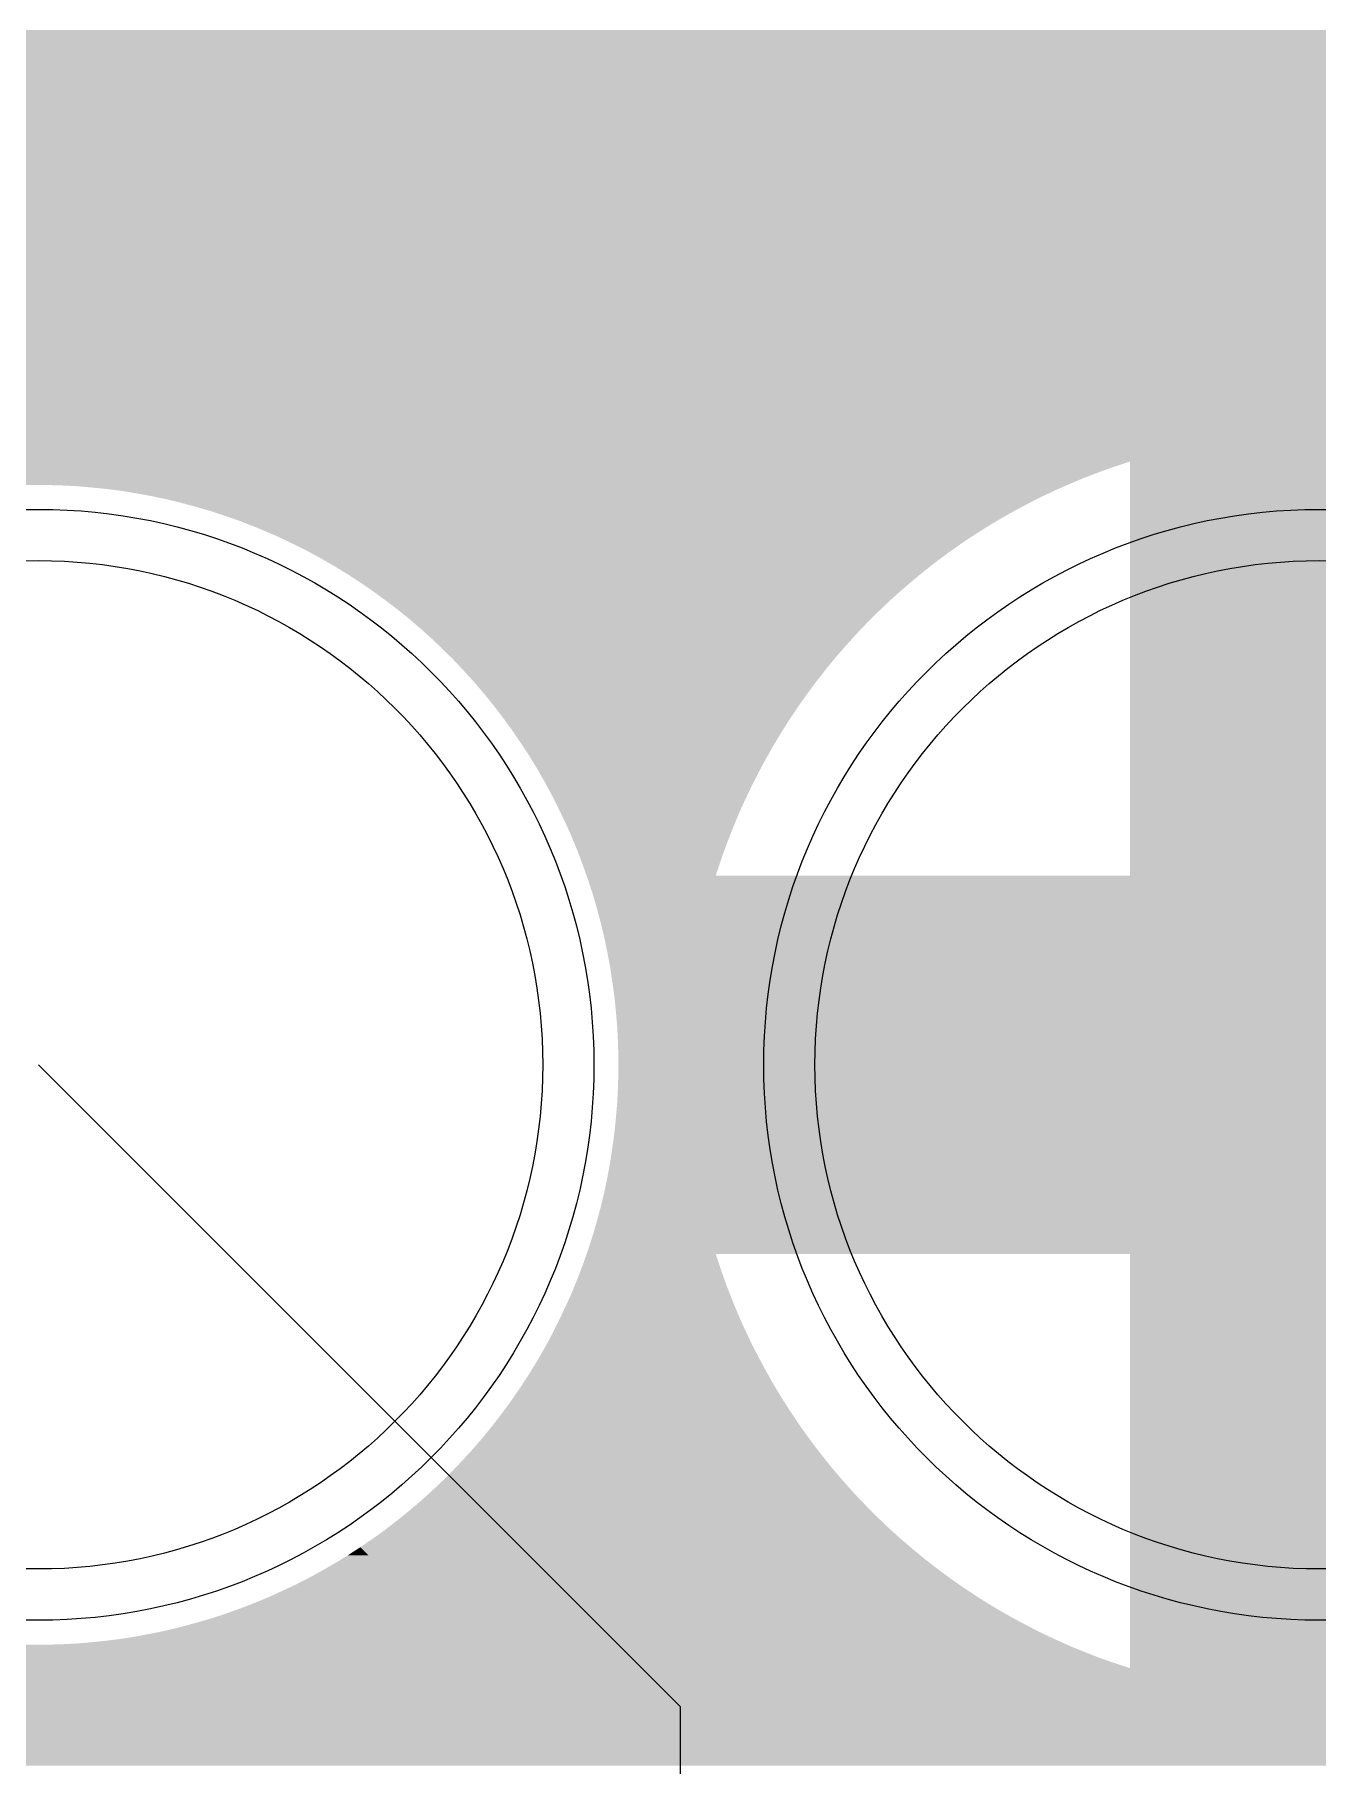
# Model space of a CAD drawing. Header units: millimetres. Extents: x 0 to 210, y 0 to 297.
# Drawn here: x 123.849 to 126.393, y 224.549 to 227.982 of the extents above; entities that cross this region are included whole.
import ezdxf

# ---------------------------------------------------------------- set-up
doc = ezdxf.new("R2010")
doc.units = ezdxf.units.MM
for name, pattern in [('K5LT32768', [0]), ('K5LT32769', [0]), ('K5LT32771', [0]), ('K5LT32773', [0])]:
    doc.linetypes.add(name, pattern=pattern)

# ---------------------------------------------------------------- blocks, each defined once
blk = doc.blocks.new('U5')
at = {"color": 7, "linetype": 'K5LT32768', "lineweight": 18}
blk.add_circle((123.8564, 225.9388), 1, dxfattribs=at)
blk = doc.blocks.new('U6')
at = {"color": 7, "linetype": 'K5LT32768', "lineweight": 18}
blk.add_circle((126.3964, 225.9388), 1, dxfattribs=at)
blk = doc.blocks.new('U136')
at = {"color": 1, "linetype": 'K5LT32771', "lineweight": 18, "true_color": 0xff0000}
blk.add_circle((123.8564, 225.9388), 1.1016, dxfattribs=at)
blk = doc.blocks.new('U137')
at = {"color": 1, "linetype": 'K5LT32771', "lineweight": 18, "true_color": 0xff0000}
blk.add_circle((126.3964, 225.9388), 1.1016, dxfattribs=at)
blk = doc.blocks.new('U238')
at = {"color": 3, "linetype": 'K5LT32773', "lineweight": 18, "true_color": 0x00ff00}
blk.add_circle((123.8564, 225.9388), 1, dxfattribs=at)
blk = doc.blocks.new('U239')
at = {"color": 3, "linetype": 'K5LT32773', "lineweight": 18, "true_color": 0x00ff00}
blk.add_circle((126.3964, 225.9388), 1, dxfattribs=at)
blk = doc.blocks.new('U302')
at = {"color": 1, "linetype": 'K5LT32771', "lineweight": 18, "true_color": 0xff0000}
blk.add_circle((123.8564, 225.9388), 1.1016, dxfattribs=at)
blk = doc.blocks.new('U303')
at = {"color": 1, "linetype": 'K5LT32771', "lineweight": 18, "true_color": 0xff0000}
blk.add_circle((126.3964, 225.9388), 1.1016, dxfattribs=at)

msp = doc.modelspace()

# ---------------------------------------------------------------- hatches: boundary and pattern name
at = {"true_color": 0x00ff00}
for points in [[(108.4995, 227.965), (108.4942, 227.9911), (133.3202, 227.9911), (133.32, 227.965)], [(108.5038, 227.9388), (108.4995, 227.965), (133.32, 227.965), (133.3197, 227.9388)], [(108.5076, 227.9124), (108.5038, 227.9388), (133.3197, 227.9388), (133.3195, 227.9124)], [(108.5107, 227.886), (108.5076, 227.9124), (133.3195, 227.9124), (133.3193, 227.886)], [(108.513, 227.8593), (108.5107, 227.886), (133.3193, 227.886), (133.319, 227.8593)], [(108.5143, 227.8329), (108.513, 227.8593), (133.319, 227.8593), (133.3188, 227.8329)], [(108.515, 227.8062), (108.5143, 227.8329), (133.3188, 227.8329), (133.3186, 227.8062)], [(108.515, 227.7795), (108.515, 227.8062), (133.3186, 227.8062), (133.3184, 227.7795)], [(108.5143, 227.7529), (108.515, 227.7795), (133.3184, 227.7795), (133.3181, 227.7529)], [(108.5107, 227.6998), (108.513, 227.7262), (133.3179, 227.7262), (133.3177, 227.6998)], [(108.513, 227.7262), (108.5143, 227.7529), (133.3181, 227.7529), (133.3179, 227.7262)], [(108.5076, 227.6731), (108.5107, 227.6998), (133.3177, 227.6998), (133.3174, 227.6731)], [(108.5038, 227.6467), (108.5076, 227.6731), (133.3174, 227.6731), (133.3172, 227.6467)], [(108.4995, 227.6205), (108.5038, 227.6467), (133.3172, 227.6467), (133.317, 227.6205)], [(108.4883, 227.5685), (108.4942, 227.5944), (133.3168, 227.5944), (133.3165, 227.5685)], [(108.4942, 227.5944), (108.4995, 227.6205), (133.317, 227.6205), (133.3168, 227.5944)], [(108.4817, 227.5426), (108.4883, 227.5685), (133.3165, 227.5685), (133.3163, 227.5426)], [(108.4744, 227.5169), (108.4817, 227.5426), (133.3163, 227.5426), (133.3161, 227.5169)], [(108.4574, 227.4664), (108.4662, 227.4915), (133.3159, 227.4915), (133.3157, 227.4664)], [(108.4662, 227.4915), (108.4744, 227.5169), (133.3161, 227.5169), (133.3159, 227.4915)], [(108.448, 227.4415), (108.4574, 227.4664), (133.3157, 227.4664), (133.3154, 227.4415)], [(108.4292, 227.398), (108.4375, 227.4168), (133.3152, 227.4168), (133.3151, 227.398)], [(108.4375, 227.4168), (108.448, 227.4415), (133.3154, 227.4415), (133.3152, 227.4168)], [(108.4152, 227.3686), (108.4269, 227.3927), (133.3151, 227.3927), (133.3151, 227.3686)], [(108.4269, 227.3927), (108.4292, 227.398), (133.3151, 227.398), (133.3151, 227.3927)], [(108.403, 227.3449), (108.4152, 227.3686), (133.3151, 227.3686), (133.3151, 227.3449)], [(108.3766, 227.2987), (108.39, 227.3216), (133.3151, 227.3216), (133.3151, 227.2987)], [(108.39, 227.3216), (108.403, 227.3449), (133.3151, 227.3449), (133.3151, 227.3216)], [(108.3624, 227.2761), (108.3766, 227.2987), (133.3151, 227.2987), (133.3151, 227.2761)], [(108.3321, 227.2322), (108.3476, 227.254), (133.3151, 227.254), (133.3151, 227.2322)], [(108.3476, 227.254), (108.3624, 227.2761), (133.3151, 227.2761), (133.3151, 227.254)], [(108.2996, 227.19), (108.3161, 227.2108), (133.3151, 227.2108), (133.3151, 227.19)], [(108.3161, 227.2108), (108.3321, 227.2322), (133.3151, 227.2322), (133.3151, 227.2108)], [(108.2823, 227.1697), (108.2996, 227.19), (133.3151, 227.19), (133.3151, 227.1697)], [(108.2508, 227.1354), (108.2646, 227.1499), (133.3151, 227.1499), (133.3151, 227.1354)], [(108.2646, 227.1499), (108.2823, 227.1697), (133.3151, 227.1697), (133.3151, 227.1499)], [(108.2186, 227.1031), (108.2275, 227.1115), (125.9528, 227.1115), (125.9308, 227.1031)], [(108.2275, 227.1115), (108.23, 227.1141), (125.9595, 227.1141), (125.9528, 227.1115)], [(108.23, 227.1141), (108.2403, 227.1245), (125.9884, 227.1245), (125.9595, 227.1141)], [(108.2403, 227.1245), (108.2463, 227.1306), (126.0069, 227.1306), (125.9884, 227.1245)], [(108.2463, 227.1306), (108.2496, 227.1341), (126.0176, 227.1341), (126.0069, 227.1306)], [(108.2496, 227.1341), (108.2508, 227.1354), (126.0214, 227.1354), (126.0176, 227.1341)], [(126.0214, 226.3137), (126.0214, 227.1354), (126.7715, 227.1354), (126.7715, 226.3137)], [(108.203, 227.0887), (108.2059, 227.0912), (125.9023, 227.0912), (125.8966, 227.0887)], [(108.2059, 227.0912), (108.2082, 227.0932), (125.9072, 227.0932), (125.9023, 227.0912)], [(108.2082, 227.0932), (108.2186, 227.1031), (125.9308, 227.1031), (125.9072, 227.0932)], [(123.9016, 227.0879), (123.8716, 227.0887), (125.8966, 227.0887), (125.8948, 227.0879)], [(123.9315, 227.0864), (123.9016, 227.0879), (125.8948, 227.0879), (125.8914, 227.0864)], [(123.9618, 227.0838), (123.9315, 227.0864), (125.8914, 227.0864), (125.8856, 227.0838)], [(123.9917, 227.0808), (123.9618, 227.0838), (125.8856, 227.0838), (125.8787, 227.0808)], [(124.0076, 227.0788), (123.9917, 227.0808), (125.8787, 227.0808), (125.8741, 227.0788)], [(124.0215, 227.077), (124.0076, 227.0788), (125.8741, 227.0788), (125.8703, 227.077)], [(124.0512, 227.0721), (124.0215, 227.077), (125.8703, 227.077), (125.86, 227.0721)], [(124.0809, 227.0666), (124.0512, 227.0721), (125.86, 227.0721), (125.8481, 227.0666)], [(124.0846, 227.0658), (124.0809, 227.0666), (125.8481, 227.0666), (125.8464, 227.0658)], [(124.1104, 227.0605), (124.0846, 227.0658), (125.8464, 227.0658), (125.836, 227.0605)], [(124.1396, 227.0534), (124.1104, 227.0605), (125.836, 227.0605), (125.822, 227.0534)], [(124.1452, 227.0518), (124.1396, 227.0534), (125.822, 227.0534), (125.819, 227.0518)], [(124.1685, 227.0455), (124.1452, 227.0518), (125.819, 227.0518), (125.8071, 227.0455)], [(124.1966, 227.0373), (124.1685, 227.0455), (125.8071, 227.0455), (125.7918, 227.0373)], [(124.1975, 227.0371), (124.1966, 227.0373), (125.7918, 227.0373), (125.7914, 227.0371)], [(124.2262, 227.0277), (124.1975, 227.0371), (125.7914, 227.0371), (125.7748, 227.0277)], [(124.2421, 227.0221), (124.2262, 227.0277), (125.7748, 227.0277), (125.7649, 227.0221)], [(124.2544, 227.0178), (124.2421, 227.0221), (125.7649, 227.0221), (125.7577, 227.0178)], [(124.2826, 227.0069), (124.2544, 227.0178), (125.7577, 227.0178), (125.7394, 227.0069)], [(124.2838, 227.0064), (124.2826, 227.0069), (125.7394, 227.0069), (125.7385, 227.0064)], [(124.3105, 226.9954), (124.2838, 227.0064), (125.7385, 227.0064), (125.7214, 226.9954)], [(124.3231, 226.9899), (124.3105, 226.9954), (125.7214, 226.9954), (125.7126, 226.9899)], [(124.3379, 226.9832), (124.3231, 226.9899), (125.7126, 226.9899), (125.7026, 226.9832)], [(124.3594, 226.9728), (124.3379, 226.9832), (125.7026, 226.9832), (125.6869, 226.9728)], [(124.3651, 226.97), (124.3594, 226.9728), (125.6869, 226.9728), (125.683, 226.97)], [(124.392, 226.9566), (124.3651, 226.97), (125.683, 226.97), (125.6639, 226.9566)], [(124.3948, 226.9551), (124.392, 226.9566), (125.6639, 226.9566), (125.6618, 226.9551)], [(124.4185, 226.9421), (124.3948, 226.9551), (125.6618, 226.9551), (125.6443, 226.9421)], [(124.4277, 226.9368), (124.4185, 226.9421), (125.6443, 226.9421), (125.6372, 226.9368)], [(124.4444, 226.9271), (124.4277, 226.9368), (125.6372, 226.9368), (125.6248, 226.9271)], [(124.4597, 226.9177), (124.4444, 226.9271), (125.6248, 226.9271), (125.6128, 226.9177)], [(124.47, 226.9114), (124.4597, 226.9177), (125.6128, 226.9177), (125.6051, 226.9114)], [(124.4903, 226.8982), (124.47, 226.9114), (125.6051, 226.9114), (125.5891, 226.8982)], [(124.4954, 226.8949), (124.4903, 226.8982), (125.5891, 226.8982), (125.5853, 226.8949)], [(124.5199, 226.8781), (124.4954, 226.8949), (125.5853, 226.8949), (125.5658, 226.8781)], [(124.5203, 226.8778), (124.5199, 226.8781), (125.5658, 226.8781), (125.5655, 226.8778)], [(124.5447, 226.8601), (124.5203, 226.8778), (125.5655, 226.8778), (125.5457, 226.8601)], [(124.548, 226.8575), (124.5447, 226.8601), (125.5457, 226.8601), (125.5429, 226.8575)], [(124.5686, 226.8418), (124.548, 226.8575), (125.5429, 226.8575), (125.5264, 226.8418)], [(124.5755, 226.8362), (124.5686, 226.8418), (125.5264, 226.8418), (125.5206, 226.8362)], [(124.5919, 226.823), (124.5755, 226.8362), (125.5206, 226.8362), (125.5074, 226.823)], [(124.6017, 226.8146), (124.5919, 226.823), (125.5074, 226.823), (125.499, 226.8146)], [(124.6148, 226.8034), (124.6017, 226.8146), (125.499, 226.8146), (125.4883, 226.8034)], [(124.6271, 226.7922), (124.6148, 226.8034), (125.4883, 226.8034), (125.4776, 226.7922)], [(124.6372, 226.7831), (124.6271, 226.7922), (125.4776, 226.7922), (125.4694, 226.7831)], [(124.6517, 226.7694), (124.6372, 226.7831), (125.4694, 226.7831), (125.4571, 226.7694)], [(124.659, 226.7625), (124.6517, 226.7694), (125.4571, 226.7694), (125.4511, 226.7625)], [(124.6755, 226.746), (124.659, 226.7625), (125.4511, 226.7625), (125.4367, 226.746)], [(124.6803, 226.7412), (124.6755, 226.746), (125.4367, 226.746), (125.4328, 226.7412)], [(124.698, 226.7224), (124.6803, 226.7412), (125.4328, 226.7412), (125.4174, 226.7224)], [(124.7009, 226.7193), (124.698, 226.7224), (125.4174, 226.7224), (125.4151, 226.7193)], [(124.7203, 226.698), (124.7009, 226.7193), (125.4151, 226.7193), (125.3984, 226.698)], [(124.7212, 226.697), (124.7203, 226.698), (125.3984, 226.698), (125.3976, 226.697)], [(124.7408, 226.6741), (124.7212, 226.697), (125.3976, 226.697), (125.3807, 226.6741)], [(124.7414, 226.6734), (124.7408, 226.6741), (125.3807, 226.6741), (125.3801, 226.6734)], [(124.7596, 226.6508), (124.7414, 226.6734), (125.3801, 226.6734), (125.3641, 226.6508)], [(124.7615, 226.6482), (124.7596, 226.6508), (125.3641, 226.6508), (125.3623, 226.6482)], [(124.7779, 226.6269), (124.7615, 226.6482), (125.3623, 226.6482), (125.3482, 226.6269)], [(124.781, 226.6226), (124.7779, 226.6269), (125.3482, 226.6269), (125.3453, 226.6226)], [(124.7957, 226.6025), (124.781, 226.6226), (125.3453, 226.6226), (125.3325, 226.6025)], [(124.7996, 226.5967), (124.7957, 226.6025), (125.3325, 226.6025), (125.3288, 226.5967)], [(124.8127, 226.5776), (124.7996, 226.5967), (125.3288, 226.5967), (125.3174, 226.5776)], [(124.8175, 226.5702), (124.8127, 226.5776), (125.3174, 226.5776), (125.313, 226.5702)], [(124.8292, 226.5525), (124.8175, 226.5702), (125.313, 226.5702), (125.303, 226.5525)], [(124.8348, 226.5433), (124.8292, 226.5525), (125.303, 226.5525), (125.2978, 226.5433)], [(124.8449, 226.5268), (124.8348, 226.5433), (125.2978, 226.5433), (125.289, 226.5268)], [(124.851, 226.5161), (124.8449, 226.5268), (125.289, 226.5268), (125.2833, 226.5161)], [(124.8599, 226.5006), (124.851, 226.5161), (125.2833, 226.5161), (125.2754, 226.5006)], [(124.8665, 226.4887), (124.8599, 226.5006), (125.2754, 226.5006), (125.2694, 226.4887)], [(124.8744, 226.4742), (124.8665, 226.4887), (125.2694, 226.4887), (125.2625, 226.4742)], [(124.881, 226.461), (124.8744, 226.4742), (125.2625, 226.4742), (125.2562, 226.461)], [(124.8879, 226.4473), (124.881, 226.461), (125.2562, 226.461), (125.2501, 226.4473)], [(124.8948, 226.4328), (124.8879, 226.4473), (125.2501, 226.4473), (125.2437, 226.4328)], [(124.9008, 226.4201), (124.8948, 226.4328), (125.2437, 226.4328), (125.2385, 226.4201)], [(124.908, 226.4044), (124.9008, 226.4201), (125.2385, 226.4201), (125.232, 226.4044)], [(124.9133, 226.3927), (124.908, 226.4044), (125.232, 226.4044), (125.2275, 226.3927)], [(124.9202, 226.3757), (124.9133, 226.3927), (125.2275, 226.3927), (125.2208, 226.3757)], [(124.9247, 226.3648), (124.9202, 226.3757), (125.2208, 226.3757), (125.2169, 226.3648)], [(124.9316, 226.3467), (124.9247, 226.3648), (125.2169, 226.3648), (125.2104, 226.3467)], [(124.9354, 226.3368), (124.9316, 226.3467), (125.2104, 226.3467), (125.2072, 226.3368)], [(124.9422, 226.3175), (124.9354, 226.3368), (125.2072, 226.3368), (125.2008, 226.3175)], [(124.9436, 226.3137), (124.9422, 226.3175), (125.2008, 226.3175), (125.1998, 226.3137)], [(124.9455, 226.3084), (124.9436, 226.3137), (127.8493, 226.3137), (127.8475, 226.3084)], [(124.9436, 226.3137), (124.9436, 226.3137), (125.1998, 226.3137), (126.0214, 226.3137)], [(124.9549, 226.2797), (124.9455, 226.3084), (127.8475, 226.3084), (127.8381, 226.2797)], [(124.9633, 226.251), (124.9549, 226.2797), (127.8381, 226.2797), (127.8294, 226.251)], [(124.9712, 226.2218), (124.9633, 226.251), (127.8294, 226.251), (127.8218, 226.2218)], [(124.9783, 226.1925), (124.9712, 226.2218), (127.8218, 226.2218), (127.8147, 226.1925)], [(124.9844, 226.1631), (124.9783, 226.1925), (127.8147, 226.1925), (127.8083, 226.1631)], [(124.99, 226.1334), (124.9844, 226.1631), (127.8083, 226.1631), (127.803, 226.1334)], [(124.9945, 226.1036), (124.99, 226.1334), (127.803, 226.1334), (127.7982, 226.1036)], [(124.9986, 226.0739), (124.9945, 226.1036), (127.7982, 226.1036), (127.7944, 226.0739)], [(125.0016, 226.044), (124.9986, 226.0739), (127.7944, 226.0739), (127.7911, 226.044)], [(125.0042, 226.014), (125.0016, 226.044), (127.7911, 226.044), (127.7888, 226.014)], [(125.0057, 225.9838), (125.0042, 226.014), (127.7888, 226.014), (127.7873, 225.9838)], [(125.0065, 225.9538), (125.0057, 225.9838), (127.7873, 225.9838), (127.7865, 225.9538)], [(125.0065, 225.9236), (125.0065, 225.9538), (127.7865, 225.9538), (127.7865, 225.9236)], [(125.0057, 225.8936), (125.0065, 225.9236), (127.7865, 225.9236), (127.7873, 225.8936)], [(125.0042, 225.8634), (125.0057, 225.8936), (127.7873, 225.8936), (127.7888, 225.8634)], [(125.0016, 225.8334), (125.0042, 225.8634), (127.7888, 225.8634), (127.7911, 225.8334)], [(124.9945, 225.7737), (124.9986, 225.8034), (127.7944, 225.8034), (127.7982, 225.7737)], [(124.9986, 225.8034), (125.0016, 225.8334), (127.7911, 225.8334), (127.7944, 225.8034)], [(124.99, 225.744), (124.9945, 225.7737), (127.7982, 225.7737), (127.803, 225.744)], [(124.9844, 225.7143), (124.99, 225.744), (127.803, 225.744), (127.8083, 225.7143)], [(124.9783, 225.6848), (124.9844, 225.7143), (127.8083, 225.7143), (127.8147, 225.6848)], [(124.9712, 225.6556), (124.9783, 225.6848), (127.8147, 225.6848), (127.8218, 225.6556)], [(124.9633, 225.6264), (124.9712, 225.6556), (127.8218, 225.6556), (127.8294, 225.6264)], [(124.9455, 225.569), (124.9549, 225.5977), (127.8381, 225.5977), (127.8475, 225.569)], [(124.9549, 225.5977), (124.9633, 225.6264), (127.8294, 225.6264), (127.8381, 225.5977)], [(124.9422, 225.5598), (124.9436, 225.5636), (125.1998, 225.5636), (125.2008, 225.5598)], [(124.9436, 225.5636), (124.9455, 225.569), (127.8475, 225.569), (127.8493, 225.5636)], [(126.0214, 224.742), (126.0214, 225.5636), (126.7715, 225.5636), (126.7715, 224.742)], [(124.9247, 225.5126), (124.9316, 225.5306), (125.2104, 225.5306), (125.2169, 225.5126)], [(124.9316, 225.5306), (124.9354, 225.5405), (125.2072, 225.5405), (125.2104, 225.5306)], [(124.9354, 225.5405), (124.9422, 225.5598), (125.2008, 225.5598), (125.2072, 225.5405)], [(124.9133, 225.4846), (124.9202, 225.5017), (125.2208, 225.5017), (125.2275, 225.4846)], [(124.9202, 225.5017), (124.9247, 225.5126), (125.2169, 225.5126), (125.2208, 225.5017)], [(124.9008, 225.4572), (124.908, 225.473), (125.232, 225.473), (125.2385, 225.4572)], [(124.908, 225.473), (124.9133, 225.4846), (125.2275, 225.4846), (125.232, 225.473)], [(124.881, 225.4163), (124.8879, 225.43), (125.2501, 225.43), (125.2562, 225.4163)], [(124.8879, 225.43), (124.8948, 225.4445), (125.2437, 225.4445), (125.2501, 225.43)], [(124.8948, 225.4445), (124.9008, 225.4572), (125.2385, 225.4572), (125.2437, 225.4445)], [(124.8665, 225.3886), (124.8744, 225.4031), (125.2625, 225.4031), (125.2694, 225.3886)], [(124.8744, 225.4031), (124.881, 225.4163), (125.2562, 225.4163), (125.2625, 225.4031)], [(124.8449, 225.3505), (124.851, 225.3612), (125.2833, 225.3612), (125.289, 225.3505)], [(124.851, 225.3612), (124.8599, 225.3767), (125.2754, 225.3767), (125.2833, 225.3612)], [(124.8599, 225.3767), (124.8665, 225.3886), (125.2694, 225.3886), (125.2754, 225.3767)], [(124.8175, 225.3071), (124.8292, 225.3249), (125.303, 225.3249), (125.313, 225.3071)], [(124.8292, 225.3249), (124.8348, 225.334), (125.2978, 225.334), (125.303, 225.3249)], [(124.8348, 225.334), (124.8449, 225.3505), (125.289, 225.3505), (125.2978, 225.334)], [(124.7996, 225.2807), (124.8127, 225.2997), (125.3174, 225.2997), (125.3288, 225.2807)], [(124.8127, 225.2997), (124.8175, 225.3071), (125.313, 225.3071), (125.3174, 225.2997)], [(124.7779, 225.2505), (124.781, 225.2548), (125.3453, 225.2548), (125.3482, 225.2505)], [(124.781, 225.2548), (124.7957, 225.2748), (125.3325, 225.2748), (125.3453, 225.2548)], [(124.7957, 225.2748), (124.7996, 225.2807), (125.3288, 225.2807), (125.3325, 225.2748)], [(124.7414, 225.204), (124.7596, 225.2266), (125.3641, 225.2266), (125.3801, 225.204)], [(124.7596, 225.2266), (124.7615, 225.2291), (125.3623, 225.2291), (125.3641, 225.2266)], [(124.7615, 225.2291), (124.7779, 225.2505), (125.3482, 225.2505), (125.3623, 225.2291)], [(124.7212, 225.1804), (124.7408, 225.2032), (125.3807, 225.2032), (125.3976, 225.1804)], [(124.7408, 225.2032), (124.7414, 225.204), (125.3801, 225.204), (125.3807, 225.2032)], [(124.6803, 225.1362), (124.698, 225.155), (125.4174, 225.155), (125.4328, 225.1362)], [(124.698, 225.155), (124.7009, 225.158), (125.4151, 225.158), (125.4174, 225.155)], [(124.7009, 225.158), (124.7203, 225.1793), (125.3984, 225.1793), (125.4151, 225.158)], [(124.7203, 225.1793), (124.7212, 225.1804), (125.3976, 225.1804), (125.3984, 225.1793)], [(124.659, 225.1148), (124.6755, 225.1313), (125.4367, 225.1313), (125.4511, 225.1148)], [(124.6755, 225.1313), (124.6803, 225.1362), (125.4328, 225.1362), (125.4367, 225.1313)], [(124.6148, 225.0739), (124.6273, 225.0851), (125.4776, 225.0851), (125.4883, 225.0739)], [(124.6273, 225.0851), (124.6372, 225.094), (125.4696, 225.094), (125.4776, 225.0851)], [(124.6372, 225.094), (124.6518, 225.108), (125.4571, 225.108), (125.4696, 225.094)], [(124.6518, 225.108), (124.659, 225.1148), (125.4511, 225.1148), (125.4571, 225.108)], [(124.5755, 225.0412), (124.5919, 225.0544), (125.5074, 225.0544), (125.5206, 225.0412)], [(124.5919, 225.0544), (124.6017, 225.0628), (125.499, 225.0628), (125.5074, 225.0544)], [(124.6017, 225.0628), (124.6148, 225.0739), (125.4883, 225.0739), (125.499, 225.0628)], [(124.5203, 224.9995), (124.5447, 225.017), (125.546, 225.017), (125.5655, 224.9995)], [(124.5447, 225.017), (124.5483, 225.0198), (125.5429, 225.0198), (125.546, 225.017)], [(124.5483, 225.0198), (124.5686, 225.0356), (125.5264, 225.0356), (125.5429, 225.0198)], [(124.5686, 225.0356), (124.5755, 225.0412), (125.5206, 225.0412), (125.5264, 225.0356)], [(124.47, 224.966), (124.4903, 224.9792), (125.5891, 224.9792), (125.6051, 224.966)], [(124.4903, 224.9792), (124.4954, 224.9825), (125.5853, 224.9825), (125.5891, 224.9792)], [(124.4954, 224.9825), (124.5199, 224.9993), (125.5658, 224.9993), (125.5853, 224.9825)], [(124.5199, 224.9993), (124.5203, 224.9995), (125.5655, 224.9995), (125.5658, 224.9993)], [(124.4277, 224.9406), (124.4444, 224.9502), (125.6248, 224.9502), (125.6372, 224.9406)], [(124.4444, 224.9502), (124.4597, 224.9596), (125.6128, 224.9596), (125.6248, 224.9502)], [(124.4597, 224.9596), (124.47, 224.966), (125.6051, 224.966), (125.6128, 224.9596)], [(124.3651, 224.9071), (124.392, 224.9208), (125.6639, 224.9208), (125.6833, 224.9071)], [(124.392, 224.9208), (124.3948, 224.9223), (125.6618, 224.9223), (125.6639, 224.9208)], [(124.3948, 224.9223), (124.4185, 224.9352), (125.6443, 224.9352), (125.6618, 224.9223)], [(124.4185, 224.9352), (124.4277, 224.9406), (125.6372, 224.9406), (125.6443, 224.9352)], [(124.2838, 224.871), (124.3105, 224.8819), (125.7214, 224.8819), (125.7385, 224.871)], [(124.3105, 224.8819), (124.3228, 224.8875), (125.7126, 224.8875), (125.7214, 224.8819)], [(124.3228, 224.8875), (124.3379, 224.8944), (125.7023, 224.8944), (125.7126, 224.8875)], [(124.3379, 224.8944), (124.3597, 224.9045), (125.6869, 224.9045), (125.7023, 224.8944)], [(124.3597, 224.9045), (124.3651, 224.9071), (125.6833, 224.9071), (125.6869, 224.9045)], [(124.1975, 224.8402), (124.2262, 224.8496), (125.7748, 224.8496), (125.7914, 224.8402)], [(124.2262, 224.8496), (124.2421, 224.8552), (125.7649, 224.8552), (125.7748, 224.8496)], [(124.2421, 224.8552), (124.2544, 224.8596), (125.7577, 224.8596), (125.7649, 224.8552)], [(124.2544, 224.8596), (124.2826, 224.8705), (125.7394, 224.8705), (125.7577, 224.8596)], [(124.2826, 224.8705), (124.2838, 224.871), (125.7385, 224.871), (125.7394, 224.8705)], [(124.0512, 224.8052), (124.0809, 224.8108), (125.8481, 224.8108), (125.86, 224.8052)], [(124.0809, 224.8108), (124.0846, 224.8115), (125.8464, 224.8115), (125.8481, 224.8108)], [(124.0846, 224.8115), (124.1104, 224.8169), (125.836, 224.8169), (125.8464, 224.8115)], [(124.1104, 224.8169), (124.1396, 224.824), (125.822, 224.824), (125.836, 224.8169)], [(124.1396, 224.824), (124.1452, 224.8255), (125.819, 224.8255), (125.822, 224.824)], [(124.1452, 224.8255), (124.1685, 224.8319), (125.8071, 224.8319), (125.819, 224.8255)], [(124.1685, 224.8319), (124.1966, 224.84), (125.7918, 224.84), (125.8071, 224.8319)], [(124.1966, 224.84), (124.1975, 224.8402), (125.7914, 224.8402), (125.7918, 224.84)], [(100.6762, 224.763), (100.68, 224.7742), (125.9308, 224.7742), (125.9595, 224.763)], [(100.68, 224.7742), (100.6804, 224.7755), (125.9277, 224.7755), (125.9308, 224.7742)], [(100.6804, 224.7755), (100.6833, 224.7859), (125.9023, 224.7859), (125.9277, 224.7755)], [(100.6833, 224.7859), (100.6841, 224.7887), (125.8961, 224.7887), (125.9023, 224.7859)], [(123.8716, 224.7887), (123.9016, 224.7894), (125.8944, 224.7894), (125.8961, 224.7887)], [(123.9016, 224.7894), (123.9315, 224.791), (125.8911, 224.791), (125.8944, 224.7894)], [(123.9315, 224.791), (123.9618, 224.7935), (125.8854, 224.7935), (125.8911, 224.791)], [(123.9618, 224.7935), (123.9917, 224.7966), (125.8786, 224.7966), (125.8854, 224.7935)], [(123.9917, 224.7966), (124.0076, 224.7986), (125.8741, 224.7986), (125.8786, 224.7966)], [(124.0076, 224.7986), (124.0215, 224.8004), (125.8703, 224.8004), (125.8741, 224.7986)], [(124.0215, 224.8004), (124.0512, 224.8052), (125.86, 224.8052), (125.8703, 224.8004)], [(100.6639, 224.7328), (100.6679, 224.742), (133.3151, 224.742), (133.3151, 224.7328)], [(100.6679, 224.742), (100.6684, 224.7432), (126.0176, 224.7432), (126.0214, 224.742)], [(100.6684, 224.7432), (100.67, 224.7468), (126.0069, 224.7468), (126.0176, 224.7432)], [(100.67, 224.7468), (100.6724, 224.7529), (125.9884, 224.7529), (126.0069, 224.7468)], [(100.6724, 224.7529), (100.6756, 224.761), (125.9653, 224.761), (125.9884, 224.7529)], [(100.6756, 224.761), (100.6762, 224.763), (125.9595, 224.763), (125.9653, 224.761)], [(100.6415, 224.6929), (100.6496, 224.7059), (133.3151, 224.7059), (133.3151, 224.6929)], [(100.6496, 224.7059), (100.657, 224.7191), (133.3151, 224.7191), (133.3151, 224.7059)], [(100.657, 224.7191), (100.6639, 224.7328), (133.3151, 224.7328), (133.3151, 224.7191)], [(100.6237, 224.668), (100.6329, 224.6802), (133.3151, 224.6802), (133.3151, 224.668)], [(100.6329, 224.6802), (100.6415, 224.6929), (133.3151, 224.6929), (133.3151, 224.6802)], [(100.593, 224.6343), (100.6037, 224.6452), (133.3151, 224.6452), (133.3151, 224.6343)], [(100.6037, 224.6452), (100.6141, 224.6564), (133.3151, 224.6564), (133.3151, 224.6452)], [(100.6141, 224.6564), (100.6237, 224.668), (133.3151, 224.668), (133.3151, 224.6564)], [(100.5453, 224.5964), (100.5577, 224.605), (133.3151, 224.605), (133.3151, 224.5964)], [(100.5577, 224.605), (100.5699, 224.6142), (133.3151, 224.6142), (133.3151, 224.605)], [(100.5699, 224.6142), (100.5816, 224.6241), (133.3151, 224.6241), (133.3151, 224.6142)], [(100.5816, 224.6241), (100.593, 224.6343), (133.3151, 224.6343), (133.3151, 224.6241)], [(100.4772, 224.5626), (100.4914, 224.568), (133.3151, 224.568), (133.3151, 224.5626)], [(100.4914, 224.568), (100.5051, 224.5743), (133.3151, 224.5743), (133.3151, 224.568)], [(100.5051, 224.5743), (100.5188, 224.5809), (133.3151, 224.5809), (133.3151, 224.5743)], [(100.5188, 224.5809), (100.5323, 224.5885), (133.3151, 224.5885), (133.3151, 224.5809)], [(100.5323, 224.5885), (100.5453, 224.5964), (133.3151, 224.5964), (133.3151, 224.5885)], [(100.4263, 224.5487), (100.433, 224.5499), (133.3151, 224.5499), (133.3151, 224.5487)], [(100.433, 224.5499), (100.448, 224.5535), (133.3151, 224.5535), (133.3151, 224.5499)], [(100.448, 224.5535), (100.4627, 224.5578), (133.3151, 224.5578), (133.3151, 224.5535)], [(100.4627, 224.5578), (100.4772, 224.5626), (133.3151, 224.5626), (133.3151, 224.5578)]]:
    msp.add_hatch(color=3, dxfattribs=at).paths.add_polyline_path(points)
for points in [[(111.8403, 227.141), (112.6722, 227.9728), (129.6829, 227.9728), (130.515, 227.141)], [(111.8347, 227.1354), (111.8403, 227.141), (130.515, 227.141), (130.515, 227.1354)], [(111.8025, 227.1031), (111.8134, 227.1141), (125.9595, 227.1141), (125.9308, 227.1031)], [(111.8134, 227.1141), (111.8238, 227.1245), (125.9884, 227.1245), (125.9595, 227.1141)], [(111.8238, 227.1245), (111.8335, 227.1341), (126.0176, 227.1341), (125.9884, 227.1245)], [(111.8335, 227.1341), (111.8347, 227.1354), (126.0214, 227.1354), (126.0176, 227.1341)], [(126.0214, 226.3137), (126.0214, 227.1354), (126.7715, 227.1354), (126.7715, 226.3137)], [(111.788, 227.0887), (111.7905, 227.0912), (125.9023, 227.0912), (125.8966, 227.0887)], [(111.7905, 227.0912), (111.8025, 227.1031), (125.9308, 227.1031), (125.9023, 227.0912)], [(123.9016, 227.0879), (123.8716, 227.0887), (125.8966, 227.0887), (125.8948, 227.0879)], [(123.9315, 227.0864), (123.9016, 227.0879), (125.8948, 227.0879), (125.8914, 227.0864)], [(123.9618, 227.0838), (123.9315, 227.0864), (125.8914, 227.0864), (125.8856, 227.0838)], [(123.9917, 227.0808), (123.9618, 227.0838), (125.8856, 227.0838), (125.8787, 227.0808)], [(124.0076, 227.0788), (123.9917, 227.0808), (125.8787, 227.0808), (125.8741, 227.0788)], [(124.0215, 227.077), (124.0076, 227.0788), (125.8741, 227.0788), (125.8703, 227.077)], [(124.0512, 227.0721), (124.0215, 227.077), (125.8703, 227.077), (125.86, 227.0721)], [(124.0809, 227.0666), (124.0512, 227.0721), (125.86, 227.0721), (125.8481, 227.0666)], [(124.0846, 227.0658), (124.0809, 227.0666), (125.8481, 227.0666), (125.8464, 227.0658)], [(124.1104, 227.0605), (124.0846, 227.0658), (125.8464, 227.0658), (125.836, 227.0605)], [(124.1396, 227.0534), (124.1104, 227.0605), (125.836, 227.0605), (125.822, 227.0534)], [(124.1452, 227.0518), (124.1396, 227.0534), (125.822, 227.0534), (125.819, 227.0518)], [(124.1685, 227.0455), (124.1452, 227.0518), (125.819, 227.0518), (125.8071, 227.0455)], [(124.1966, 227.0373), (124.1685, 227.0455), (125.8071, 227.0455), (125.7918, 227.0373)], [(124.1975, 227.0371), (124.1966, 227.0373), (125.7918, 227.0373), (125.7914, 227.0371)], [(124.2262, 227.0277), (124.1975, 227.0371), (125.7914, 227.0371), (125.7748, 227.0277)], [(124.2421, 227.0221), (124.2262, 227.0277), (125.7748, 227.0277), (125.7649, 227.0221)], [(124.2544, 227.0178), (124.2421, 227.0221), (125.7649, 227.0221), (125.7577, 227.0178)], [(124.2826, 227.0069), (124.2544, 227.0178), (125.7577, 227.0178), (125.7394, 227.0069)], [(124.2838, 227.0064), (124.2826, 227.0069), (125.7394, 227.0069), (125.7385, 227.0064)], [(124.3105, 226.9954), (124.2838, 227.0064), (125.7385, 227.0064), (125.7214, 226.9954)], [(124.3231, 226.9899), (124.3105, 226.9954), (125.7214, 226.9954), (125.7126, 226.9899)], [(124.3379, 226.9832), (124.3231, 226.9899), (125.7126, 226.9899), (125.7026, 226.9832)], [(124.3594, 226.9728), (124.3379, 226.9832), (125.7026, 226.9832), (125.6869, 226.9728)], [(124.3651, 226.97), (124.3594, 226.9728), (125.6869, 226.9728), (125.683, 226.97)], [(124.392, 226.9566), (124.3651, 226.97), (125.683, 226.97), (125.6639, 226.9566)], [(124.3948, 226.9551), (124.392, 226.9566), (125.6639, 226.9566), (125.6618, 226.9551)], [(124.4185, 226.9421), (124.3948, 226.9551), (125.6618, 226.9551), (125.6443, 226.9421)], [(124.4277, 226.9368), (124.4185, 226.9421), (125.6443, 226.9421), (125.6372, 226.9368)], [(124.4444, 226.9271), (124.4277, 226.9368), (125.6372, 226.9368), (125.6248, 226.9271)], [(124.4597, 226.9177), (124.4444, 226.9271), (125.6248, 226.9271), (125.6128, 226.9177)], [(124.47, 226.9114), (124.4597, 226.9177), (125.6128, 226.9177), (125.6051, 226.9114)], [(124.4903, 226.8982), (124.47, 226.9114), (125.6051, 226.9114), (125.5891, 226.8982)], [(124.4954, 226.8949), (124.4903, 226.8982), (125.5891, 226.8982), (125.5853, 226.8949)], [(124.5199, 226.8781), (124.4954, 226.8949), (125.5853, 226.8949), (125.5658, 226.8781)], [(124.5203, 226.8778), (124.5199, 226.8781), (125.5658, 226.8781), (125.5655, 226.8778)], [(124.5447, 226.8601), (124.5203, 226.8778), (125.5655, 226.8778), (125.5457, 226.8601)], [(124.548, 226.8575), (124.5447, 226.8601), (125.5457, 226.8601), (125.5429, 226.8575)], [(124.5686, 226.8418), (124.548, 226.8575), (125.5429, 226.8575), (125.5264, 226.8418)], [(124.5755, 226.8362), (124.5686, 226.8418), (125.5264, 226.8418), (125.5206, 226.8362)], [(124.5919, 226.823), (124.5755, 226.8362), (125.5206, 226.8362), (125.5074, 226.823)], [(124.6017, 226.8146), (124.5919, 226.823), (125.5074, 226.823), (125.499, 226.8146)], [(124.6148, 226.8034), (124.6017, 226.8146), (125.499, 226.8146), (125.4883, 226.8034)], [(124.6271, 226.7922), (124.6148, 226.8034), (125.4883, 226.8034), (125.4776, 226.7922)], [(124.6372, 226.7831), (124.6271, 226.7922), (125.4776, 226.7922), (125.4694, 226.7831)], [(124.6517, 226.7694), (124.6372, 226.7831), (125.4694, 226.7831), (125.4571, 226.7694)], [(124.659, 226.7625), (124.6517, 226.7694), (125.4571, 226.7694), (125.4511, 226.7625)], [(124.6755, 226.746), (124.659, 226.7625), (125.4511, 226.7625), (125.4367, 226.746)], [(124.6803, 226.7412), (124.6755, 226.746), (125.4367, 226.746), (125.4328, 226.7412)], [(124.698, 226.7224), (124.6803, 226.7412), (125.4328, 226.7412), (125.4174, 226.7224)], [(124.7009, 226.7193), (124.698, 226.7224), (125.4174, 226.7224), (125.4151, 226.7193)], [(124.7203, 226.698), (124.7009, 226.7193), (125.4151, 226.7193), (125.3984, 226.698)], [(124.7212, 226.697), (124.7203, 226.698), (125.3984, 226.698), (125.3976, 226.697)], [(124.7408, 226.6741), (124.7212, 226.697), (125.3976, 226.697), (125.3807, 226.6741)], [(124.7414, 226.6734), (124.7408, 226.6741), (125.3807, 226.6741), (125.3801, 226.6734)], [(124.7596, 226.6508), (124.7414, 226.6734), (125.3801, 226.6734), (125.3641, 226.6508)], [(124.7615, 226.6482), (124.7596, 226.6508), (125.3641, 226.6508), (125.3623, 226.6482)], [(124.7779, 226.6269), (124.7615, 226.6482), (125.3623, 226.6482), (125.3482, 226.6269)], [(124.781, 226.6226), (124.7779, 226.6269), (125.3482, 226.6269), (125.3453, 226.6226)], [(124.7957, 226.6025), (124.781, 226.6226), (125.3453, 226.6226), (125.3325, 226.6025)], [(124.7996, 226.5967), (124.7957, 226.6025), (125.3325, 226.6025), (125.3288, 226.5967)], [(124.8127, 226.5776), (124.7996, 226.5967), (125.3288, 226.5967), (125.3174, 226.5776)], [(124.8175, 226.5702), (124.8127, 226.5776), (125.3174, 226.5776), (125.313, 226.5702)], [(124.8292, 226.5525), (124.8175, 226.5702), (125.313, 226.5702), (125.303, 226.5525)], [(124.8348, 226.5433), (124.8292, 226.5525), (125.303, 226.5525), (125.2978, 226.5433)], [(124.8449, 226.5268), (124.8348, 226.5433), (125.2978, 226.5433), (125.289, 226.5268)], [(124.851, 226.5161), (124.8449, 226.5268), (125.289, 226.5268), (125.2833, 226.5161)], [(124.8599, 226.5006), (124.851, 226.5161), (125.2833, 226.5161), (125.2754, 226.5006)], [(124.8665, 226.4887), (124.8599, 226.5006), (125.2754, 226.5006), (125.2694, 226.4887)], [(124.8744, 226.4742), (124.8665, 226.4887), (125.2694, 226.4887), (125.2625, 226.4742)], [(124.881, 226.461), (124.8744, 226.4742), (125.2625, 226.4742), (125.2562, 226.461)], [(124.8879, 226.4473), (124.881, 226.461), (125.2562, 226.461), (125.2501, 226.4473)], [(124.8948, 226.4328), (124.8879, 226.4473), (125.2501, 226.4473), (125.2437, 226.4328)], [(124.9008, 226.4201), (124.8948, 226.4328), (125.2437, 226.4328), (125.2385, 226.4201)], [(124.908, 226.4044), (124.9008, 226.4201), (125.2385, 226.4201), (125.232, 226.4044)], [(124.9133, 226.3927), (124.908, 226.4044), (125.232, 226.4044), (125.2275, 226.3927)], [(124.9202, 226.3757), (124.9133, 226.3927), (125.2275, 226.3927), (125.2208, 226.3757)], [(124.9247, 226.3648), (124.9202, 226.3757), (125.2208, 226.3757), (125.2169, 226.3648)], [(124.9316, 226.3467), (124.9247, 226.3648), (125.2169, 226.3648), (125.2104, 226.3467)], [(124.9354, 226.3368), (124.9316, 226.3467), (125.2104, 226.3467), (125.2072, 226.3368)], [(124.9422, 226.3175), (124.9354, 226.3368), (125.2072, 226.3368), (125.2008, 226.3175)], [(124.9436, 226.3137), (124.9422, 226.3175), (125.2008, 226.3175), (125.1998, 226.3137)], [(124.9455, 226.3084), (124.9436, 226.3137), (127.8493, 226.3137), (127.8475, 226.3084)], [(124.9436, 226.3137), (124.9436, 226.3137), (125.1998, 226.3137), (126.0214, 226.3137)], [(124.9549, 226.2797), (124.9455, 226.3084), (127.8475, 226.3084), (127.8381, 226.2797)], [(124.9633, 226.251), (124.9549, 226.2797), (127.8381, 226.2797), (127.8294, 226.251)], [(124.9712, 226.2218), (124.9633, 226.251), (127.8294, 226.251), (127.8218, 226.2218)], [(124.9783, 226.1925), (124.9712, 226.2218), (127.8218, 226.2218), (127.8147, 226.1925)], [(124.9844, 226.1631), (124.9783, 226.1925), (127.8147, 226.1925), (127.8083, 226.1631)], [(124.99, 226.1334), (124.9844, 226.1631), (127.8083, 226.1631), (127.803, 226.1334)], [(124.9945, 226.1036), (124.99, 226.1334), (127.803, 226.1334), (127.7982, 226.1036)], [(124.9986, 226.0739), (124.9945, 226.1036), (127.7982, 226.1036), (127.7944, 226.0739)], [(125.0016, 226.044), (124.9986, 226.0739), (127.7944, 226.0739), (127.7911, 226.044)], [(125.0042, 226.014), (125.0016, 226.044), (127.7911, 226.044), (127.7888, 226.014)], [(125.0057, 225.9838), (125.0042, 226.014), (127.7888, 226.014), (127.7873, 225.9838)], [(125.0065, 225.9538), (125.0057, 225.9838), (127.7873, 225.9838), (127.7865, 225.9538)], [(125.0065, 225.9236), (125.0065, 225.9538), (127.7865, 225.9538), (127.7865, 225.9236)], [(125.0057, 225.8936), (125.0065, 225.9236), (127.7865, 225.9236), (127.7873, 225.8936)], [(125.0042, 225.8634), (125.0057, 225.8936), (127.7873, 225.8936), (127.7888, 225.8634)], [(125.0016, 225.8334), (125.0042, 225.8634), (127.7888, 225.8634), (127.7911, 225.8334)], [(124.9945, 225.7737), (124.9986, 225.8034), (127.7944, 225.8034), (127.7982, 225.7737)], [(124.9986, 225.8034), (125.0016, 225.8334), (127.7911, 225.8334), (127.7944, 225.8034)], [(124.99, 225.744), (124.9945, 225.7737), (127.7982, 225.7737), (127.803, 225.744)], [(124.9844, 225.7143), (124.99, 225.744), (127.803, 225.744), (127.8083, 225.7143)], [(124.9783, 225.6848), (124.9844, 225.7143), (127.8083, 225.7143), (127.8147, 225.6848)], [(124.9712, 225.6556), (124.9783, 225.6848), (127.8147, 225.6848), (127.8218, 225.6556)], [(124.9633, 225.6264), (124.9712, 225.6556), (127.8218, 225.6556), (127.8294, 225.6264)], [(124.9455, 225.569), (124.9549, 225.5977), (127.8381, 225.5977), (127.8475, 225.569)], [(124.9549, 225.5977), (124.9633, 225.6264), (127.8294, 225.6264), (127.8381, 225.5977)], [(124.9422, 225.5598), (124.9436, 225.5636), (125.1998, 225.5636), (125.2008, 225.5598)], [(124.9436, 225.5636), (124.9455, 225.569), (127.8475, 225.569), (127.8493, 225.5636)], [(126.0214, 224.742), (126.0214, 225.5636), (126.7715, 225.5636), (126.7715, 224.742)], [(124.9247, 225.5126), (124.9316, 225.5306), (125.2104, 225.5306), (125.2169, 225.5126)], [(124.9316, 225.5306), (124.9354, 225.5405), (125.2072, 225.5405), (125.2104, 225.5306)], [(124.9354, 225.5405), (124.9422, 225.5598), (125.2008, 225.5598), (125.2072, 225.5405)], [(124.9133, 225.4846), (124.9202, 225.5017), (125.2208, 225.5017), (125.2275, 225.4846)], [(124.9202, 225.5017), (124.9247, 225.5126), (125.2169, 225.5126), (125.2208, 225.5017)], [(124.9008, 225.4572), (124.908, 225.473), (125.232, 225.473), (125.2385, 225.4572)], [(124.908, 225.473), (124.9133, 225.4846), (125.2275, 225.4846), (125.232, 225.473)], [(124.881, 225.4163), (124.8879, 225.43), (125.2501, 225.43), (125.2562, 225.4163)], [(124.8879, 225.43), (124.8948, 225.4445), (125.2437, 225.4445), (125.2501, 225.43)], [(124.8948, 225.4445), (124.9008, 225.4572), (125.2385, 225.4572), (125.2437, 225.4445)], [(124.8665, 225.3886), (124.8744, 225.4031), (125.2625, 225.4031), (125.2694, 225.3886)], [(124.8744, 225.4031), (124.881, 225.4163), (125.2562, 225.4163), (125.2625, 225.4031)], [(124.8449, 225.3505), (124.851, 225.3612), (125.2833, 225.3612), (125.289, 225.3505)], [(124.851, 225.3612), (124.8599, 225.3767), (125.2754, 225.3767), (125.2833, 225.3612)], [(124.8599, 225.3767), (124.8665, 225.3886), (125.2694, 225.3886), (125.2754, 225.3767)], [(124.8176, 225.3071), (124.8292, 225.3249), (125.303, 225.3249), (125.313, 225.3071)], [(124.8292, 225.3249), (124.8348, 225.334), (125.2978, 225.334), (125.303, 225.3249)], [(124.8348, 225.334), (124.8449, 225.3505), (125.289, 225.3505), (125.2978, 225.334)], [(124.8132, 225.3003), (124.8176, 225.3071), (125.313, 225.3071), (125.3171, 225.3003)], [(124.8328, 225.2807), (124.8132, 225.3003), (125.3171, 225.3003), (125.3288, 225.2807)], [(124.8587, 225.2548), (124.8328, 225.2807), (125.3288, 225.2807), (125.3453, 225.2548)], [(124.8843, 225.2291), (124.8587, 225.2548), (125.3453, 225.2548), (125.3623, 225.2291)], [(124.9095, 225.204), (124.8843, 225.2291), (125.3623, 225.2291), (125.3801, 225.204)], [(124.9341, 225.1793), (124.9095, 225.204), (125.3801, 225.204), (125.3984, 225.1793)], [(124.9585, 225.155), (124.9341, 225.1793), (125.3984, 225.1793), (125.4174, 225.155)], [(124.9821, 225.1313), (124.9585, 225.155), (125.4174, 225.155), (125.4367, 225.1313)], [(125.0055, 225.108), (124.9821, 225.1313), (125.4367, 225.1313), (125.4571, 225.108)], [(125.0283, 225.0851), (125.0055, 225.108), (125.4571, 225.108), (125.4776, 225.0851)], [(125.0507, 225.0628), (125.0283, 225.0851), (125.4776, 225.0851), (125.499, 225.0628)], [(125.0723, 225.0412), (125.0507, 225.0628), (125.499, 225.0628), (125.5206, 225.0412)], [(125.0936, 225.0198), (125.0723, 225.0412), (125.5206, 225.0412), (125.5429, 225.0198)], [(125.1142, 224.9993), (125.0936, 225.0198), (125.5429, 225.0198), (125.5658, 224.9993)], [(124.47, 224.966), (124.4947, 224.982), (124.5107, 224.966)], [(125.1342, 224.9792), (125.1142, 224.9993), (125.5658, 224.9993), (125.5891, 224.9792)], [(125.1538, 224.9596), (125.1342, 224.9792), (125.5891, 224.9792), (125.6128, 224.9596)], [(124.4185, 224.9352), (124.4444, 224.9502), (124.5264, 224.9502), (124.5414, 224.9352)], [(124.4444, 224.9502), (124.47, 224.966), (124.5107, 224.966), (124.5264, 224.9502)], [(125.1728, 224.9406), (125.1538, 224.9596), (125.6128, 224.9596), (125.6372, 224.9406)], [(124.3651, 224.9071), (124.392, 224.9208), (124.5559, 224.9208), (124.5696, 224.9071)], [(124.392, 224.9208), (124.4185, 224.9352), (124.5414, 224.9352), (124.5559, 224.9208)], [(125.1911, 224.9223), (125.1728, 224.9406), (125.6372, 224.9406), (125.6618, 224.9223)], [(125.2089, 224.9045), (125.1911, 224.9223), (125.6618, 224.9223), (125.6869, 224.9045)], [(124.2826, 224.8705), (124.3105, 224.8819), (124.5948, 224.8819), (124.6062, 224.8705)], [(124.3105, 224.8819), (124.3379, 224.8944), (124.5823, 224.8944), (124.5948, 224.8819)], [(124.3379, 224.8944), (124.3651, 224.9071), (124.5696, 224.9071), (124.5823, 224.8944)], [(125.2259, 224.8875), (125.2089, 224.9045), (125.6869, 224.9045), (125.7126, 224.8875)], [(125.2424, 224.871), (125.2259, 224.8875), (125.7126, 224.8875), (125.7385, 224.871)], [(124.1975, 224.8402), (124.2262, 224.8496), (124.6271, 224.8496), (124.6365, 224.8402)], [(124.2262, 224.8496), (124.2544, 224.8596), (124.6172, 224.8596), (124.6271, 224.8496)], [(124.2544, 224.8596), (124.2826, 224.8705), (124.6062, 224.8705), (124.6172, 224.8596)], [(125.2582, 224.8552), (125.2424, 224.871), (125.7385, 224.871), (125.7649, 224.8552)], [(125.2734, 224.84), (125.2582, 224.8552), (125.7649, 224.8552), (125.7918, 224.84)], [(124.0512, 224.8052), (124.0809, 224.8108), (124.666, 224.8108), (124.6716, 224.8052)], [(124.0809, 224.8108), (124.1104, 224.8169), (124.6599, 224.8169), (124.666, 224.8108)], [(124.1104, 224.8169), (124.1396, 224.824), (124.6527, 224.824), (124.6599, 224.8169)], [(124.1396, 224.824), (124.1685, 224.8319), (124.6449, 224.8319), (124.6527, 224.824)], [(124.1685, 224.8319), (124.1975, 224.8402), (124.6365, 224.8402), (124.6449, 224.8319)], [(125.2879, 224.8255), (125.2734, 224.84), (125.7918, 224.84), (125.819, 224.8255)], [(125.2889, 224.8245), (125.2879, 224.8255), (125.819, 224.8255), (125.821, 224.8245)], [(125.2978, 224.8154), (125.2889, 224.8245), (125.821, 224.8245), (125.839, 224.8154)], [(125.301, 224.8115), (125.2978, 224.8154), (125.839, 224.8154), (125.8464, 224.8115)], [(125.3059, 224.8057), (125.301, 224.8115), (125.8464, 224.8115), (125.8589, 224.8057)], [(122.5014, 224.572), (122.2847, 224.7887), (124.6881, 224.7887), (124.9049, 224.572)], [(123.8716, 224.7887), (123.9016, 224.7894), (124.6873, 224.7894), (124.6881, 224.7887)], [(123.9016, 224.7894), (123.9315, 224.791), (124.6858, 224.791), (124.6873, 224.7894)], [(123.9315, 224.791), (123.9618, 224.7935), (124.6832, 224.7935), (124.6858, 224.791)], [(123.9618, 224.7935), (123.9917, 224.7966), (124.6802, 224.7966), (124.6832, 224.7935)], [(123.9917, 224.7966), (124.0215, 224.8004), (124.6764, 224.8004), (124.6802, 224.7966)], [(124.0215, 224.8004), (124.0512, 224.8052), (124.6716, 224.8052), (124.6764, 224.8004)], [(125.3113, 224.7986), (125.3059, 224.8057), (125.8589, 224.8057), (125.8741, 224.7986)], [(125.3136, 224.7955), (125.3113, 224.7986), (125.8741, 224.7986), (125.8809, 224.7955)], [(125.3198, 224.7859), (125.3136, 224.7955), (125.8809, 224.7955), (125.9023, 224.7859)], [(125.3204, 224.7849), (125.3198, 224.7859), (125.9023, 224.7859), (125.9048, 224.7849)], [(125.3268, 224.7742), (125.3204, 224.7849), (125.9048, 224.7849), (125.9308, 224.7742)], [(125.3325, 224.763), (125.3268, 224.7742), (125.9308, 224.7742), (125.9595, 224.763)], [(125.3326, 224.7628), (125.3325, 224.763), (125.9595, 224.763), (125.9602, 224.7628)], [(125.3372, 224.7529), (125.3326, 224.7628), (125.9602, 224.7628), (125.9884, 224.7529)], [(125.3379, 224.7513), (125.3372, 224.7529), (125.9884, 224.7529), (125.9931, 224.7513)], [(125.3409, 224.7432), (125.3379, 224.7513), (125.9931, 224.7513), (126.0176, 224.7432)], [(125.3414, 224.742), (125.3409, 224.7432), (126.0176, 224.7432), (126.0214, 224.742)], [(125.3423, 224.7397), (125.3414, 224.742), (130.515, 224.742), (130.515, 224.7397)], [(125.3461, 224.7275), (125.3423, 224.7397), (130.515, 224.7397), (130.515, 224.7275)], [(125.3494, 224.7153), (125.3461, 224.7275), (130.515, 224.7275), (130.515, 224.7153)], [(125.3517, 224.7028), (125.3494, 224.7153), (130.515, 224.7153), (130.515, 224.7028)], [(125.3534, 224.6904), (125.3517, 224.7028), (130.515, 224.7028), (130.515, 224.6904)], [(125.3547, 224.6779), (125.3534, 224.6904), (130.515, 224.6904), (130.515, 224.6779)], [(125.355, 224.6652), (125.3547, 224.6779), (130.515, 224.6779), (130.515, 224.6652)], [(125.355, 224.5487), (125.355, 224.6652), (130.515, 224.6652), (130.515, 224.5487)], [(122.5248, 224.5487), (122.5014, 224.572), (124.9049, 224.572), (124.9049, 224.5487)]]:
    msp.add_hatch(color=7).paths.add_polyline_path(points)

# ---------------------------------------------------------------- linework, layer by layer
at = {"color": 7, "linetype": 'K5LT32769', "lineweight": 18}
for points in [[(123.8564, 225.9388), (125.1299, 224.6652)], [(125.1299, 214.7831), (125.1299, 224.6652)]]:
    msp.add_lwpolyline(points, dxfattribs=at)

# ---------------------------------------------------------------- block references
for name in ['U136', 'U302', 'U137', 'U303', 'U5', 'U238', 'U6', 'U239']:
    msp.add_blockref(name, (0, 0))

doc.saveas('drawing.dxf')
